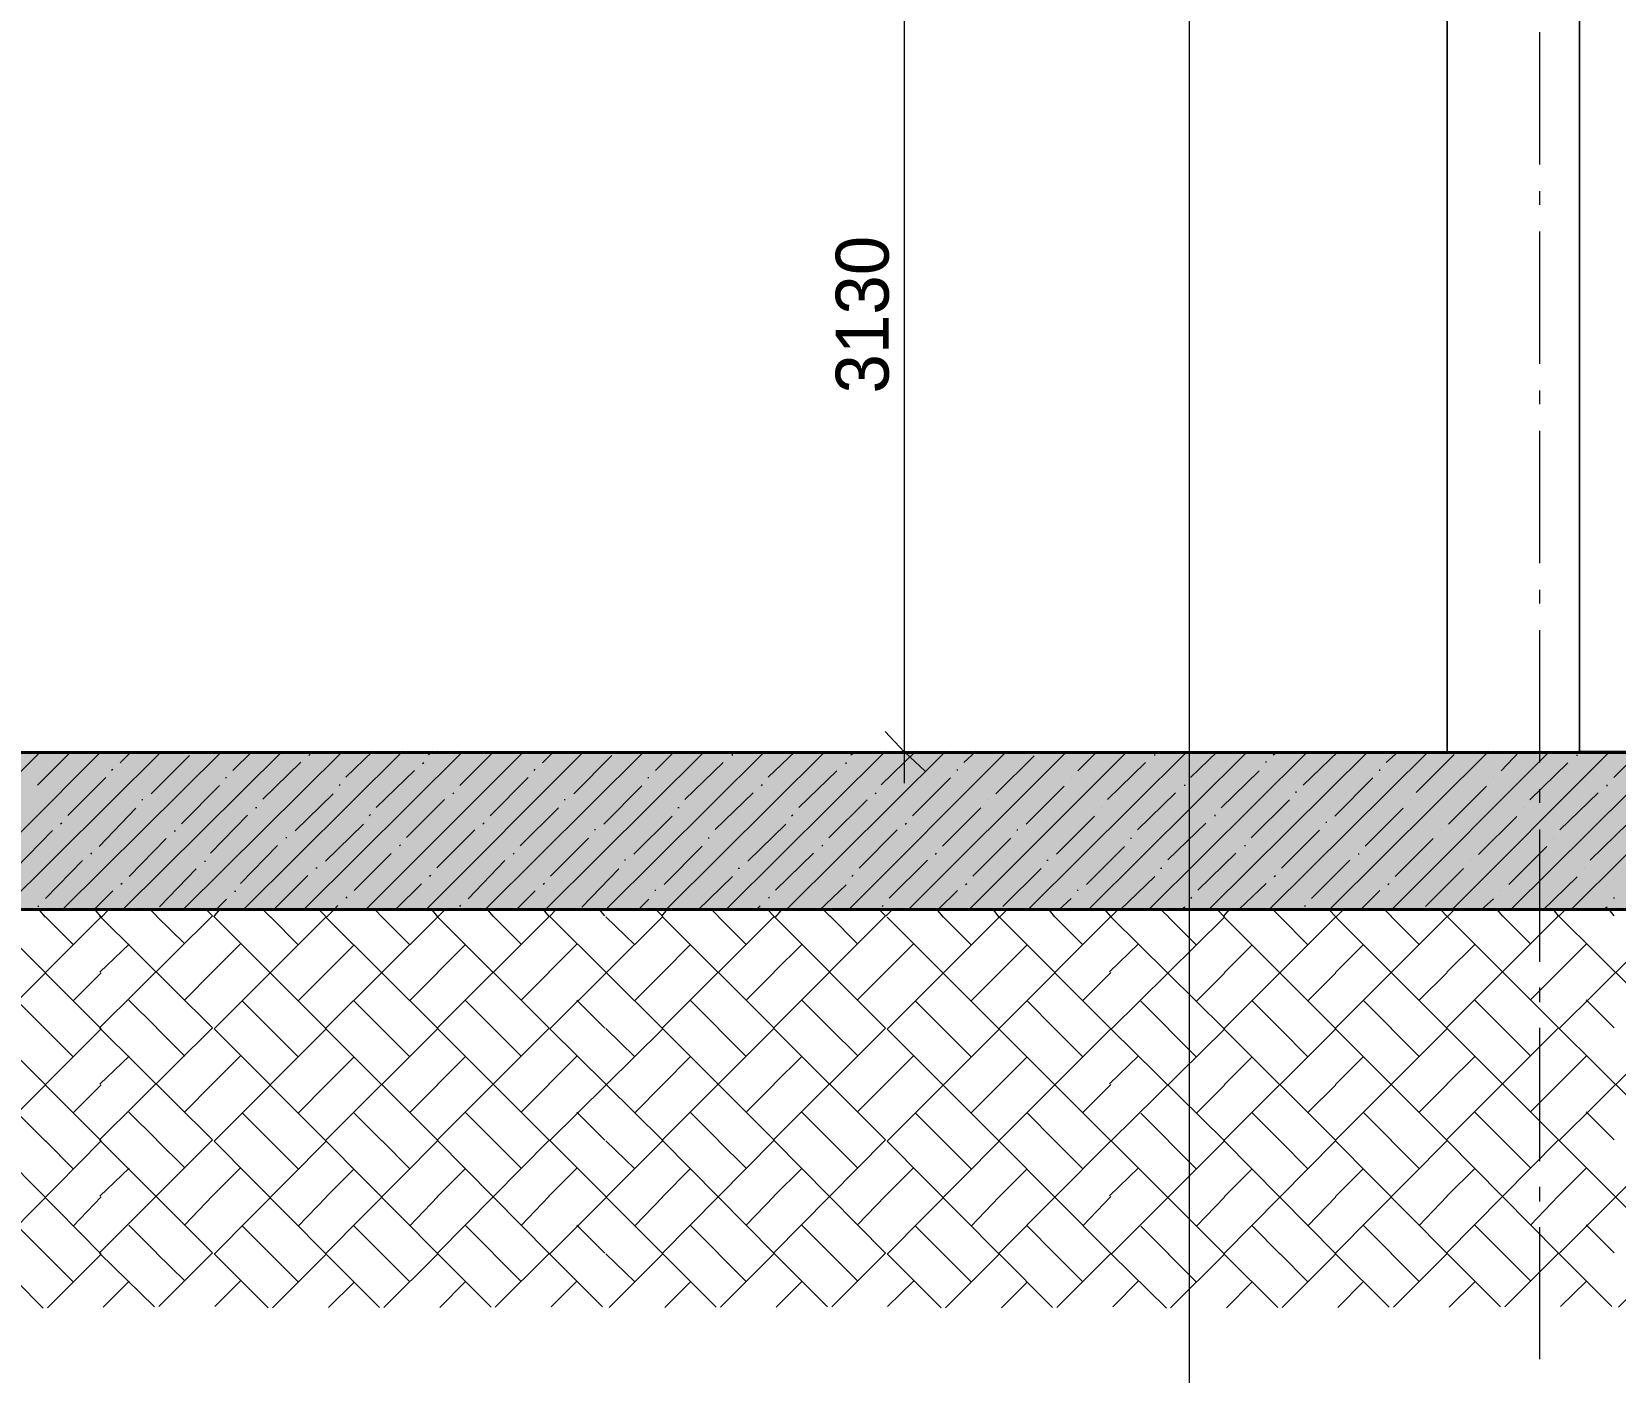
# Model space of a CAD drawing. Header units: millimetres. Extents: x -135211 to 49383, y -8033 to 228499.
# Drawn here: x -17697 to -11709, y 995 to 6062 of the extents above; entities that cross this region are included whole.
import ezdxf

# ---------------------------------------------------------------- set-up
doc = ezdxf.new("R2010")
doc.units = ezdxf.units.MM
doc.layers.add('PDF _Геометрия', color=7, linetype='Continuous', true_color=0x1d1d1d)
doc.layers.add('PDF _Сплошная заливка', color=7, linetype='Continuous', true_color=0xffffff)
doc.layers.add('PDF _Текст', color=7, linetype='Continuous')

msp = doc.modelspace()

# ---------------------------------------------------------------- hatches: boundary and pattern name
at = {"layer": 'PDF _Сплошная заливка', "transparency": 33554559}
h = msp.add_hatch(color=256, dxfattribs=at)
h.paths.add_polyline_path([(-50950.617204525, 2746.152383709788), (-50950.617204525, 3341.472330527752), (-104045.4232660861, 3341.472330527752), (-104045.4232660861, 2746.152383709788)])
h.paths.add_polyline_path([(-26352.24833949412, 3341.472330527752), (-26352.24833949412, 2746.152383709788), (646.2711272356682, 2746.152383709788), (646.2711272356391, 3341.472330527752), (-4602.735479654424, 3341.472330527752), (-4602.735479654424, 3279.519184087328), (-4848.253530621863, 3279.519184087328), (-4848.253530621863, 3341.472330527752)])
h.paths.add_polyline_path([(-26398.81210778105, 2746.152383709788), (-26398.81210778105, 3341.472330527752), (-50899.8203663938, 3341.472330527752), (-50899.8203663938, 2746.152383709788)])

# ---------------------------------------------------------------- linework, layer by layer
at = {"layer": 'PDF _Геометрия', "color": 7, "lineweight": 9}
for points in [[(-14398.37561061249, 19481.86737109173), (-14398.37561061249, 19122.01296553722), (-14398.37561061249, 18542.1067494485), (-14398.37561061249, 15841.27681502598), (-14398.37561061249, 15240.15517288508), (-14398.37561061249, 14922.65332923824), (-14398.37561061249, 14342.75067742715), (-14398.37561061249, 11641.91718601589), (-14398.37561061249, 11040.79553658609), (-14398.37561061249, 10723.36487644737), (-14398.37561061249, 6841.507083795233), (-14398.37561061249, 6473.203517996056), (-14398.37561061249, 3222.057220573687)], [(-28817.1400719479, -4414.415257191413), (-13319.16887984326, -4414.415257191413), (-13319.16887984326, -2412.357252406582), (-13319.16887984326, 7087.154174144213)], [(-12345.25061061248, 3338.090796730204), (-12345.25061061248, 6470.728521000775), (-12345.25061061248, 3338.090796730204), (-17692.11041565156, 3338.090796730204)], [(-11845.13041830478, 3340.213408231081), (-11845.13041830478, 6472.85676091975), (-11845.13041830478, 3340.213408231081), (-12349.19575055553, 3340.213408231081)], [(-11994.28907215092, 5560.783979979863), (-11994.28907215092, 6060.366357727912)], [(-11994.28907215092, 5408.417642392734), (-11994.28907215092, 5459.20884337647)], [(-11994.28907215092, 4807.252855240805), (-11994.28907215092, 5306.83523298887)], [(-11994.28907215092, 4654.886510217283), (-11994.28907215092, 4705.677718637419)], [(-11994.28907215092, 4053.728995865839), (-11994.28907215092, 4553.304108249821)], [(-11994.28907215092, 3901.355385478241), (-11994.28907215092, 3952.146586461969)], [(-11994.28907215092, 3300.19787112679), (-11994.28907215092, 3799.772983510781)], [(251.0965281952522, 3341.635848157676), (640.3263124645455, 3341.635848157676), (640.3263124645455, 2744.744145094653), (-104032.8002238456, 2744.744145094653)], [(-14398.37561061249, 3340.644396830746), (-14517.18344408248, 3340.644396830746)], [(-14398.87002498837, 3340.912641484941), (-14293.08714907402, 3340.912641484941)], [(-11848.23304777622, 3342.177165458264), (-10248.25541830475, 3342.177165458264)], [(-11994.28907215092, 3147.824260739192), (-11994.28907215092, 3198.615461722927)], [(-11994.28907215092, 2546.666738951338), (-11994.28907215092, 3046.169234876536)], [(-11994.28907215092, 2394.293136000152), (-11994.28907215092, 2449.325413323945)], [(-11994.28907215092, 1793.135614212298), (-11994.28907215092, 2296.879186477553)], [(-11994.28907215092, 1640.391641293862), (-11994.28907215092, 1695.794288584894)], [(-11994.28907215092, 1043.990806167295), (-11994.28907215092, 1543.718424269323)]]:
    msp.add_lwpolyline(points, dxfattribs=at)
at = {"layer": 'PDF _Геометрия', "color": 7, "lineweight": 40}
for points in [[(-26094.16930326229, 6470.198517900822), (-7844.168879843215, 6470.198517900822), (-7844.168879843215, 3337.501468053694), (-26094.16930326229, 3337.501468053694)], [(-26349.72172588776, 2744.621698923375), (649.1003509261063, 2744.621698923375), (649.1003509261063, 3341.472330527752), (149.8081344410311, 3341.472330527752)]]:
    msp.add_lwpolyline(points, dxfattribs=at)
at = {"layer": 'PDF _Геометрия', "color": 7, "lineweight": 18}
for points in [[(-14398.37561061249, 3340.644396830746), (-14470.53868282198, 3416.814941649457)], [(-14395.26717766689, 3338.924145012295), (-14319.40926445865, 3266.933913625887)]]:
    msp.add_lwpolyline(points, dxfattribs=at)
at = {"layer": 'PDF _Геометрия', "lineweight": 9}
for points in [[(-18259.18527068741, 2744.124934883689), (-17662.31791830482, 3340.992287266262)], [(-18030.81676799808, 2744.274663712767), (-17434.19291830481, 3340.898513406018)], [(-17807.42571163304, 2744.279572248996), (-17206.06791830481, 3341.363199048669)], [(-17675.27063519535, 3213.86297577729), (-17548.25541830482, 3340.87126020099)], [(-17579.05580121653, 2744.852695619876), (-16977.94291830482, 3341.689966082394)], [(-17362.78839376495, 3299.110393119131), (-17320.13041830483, 3341.060182199649)], [(-17350.68028003766, 2745.282348029295), (-16749.81791830482, 3341.860712676545)], [(-17244.6678635307, 3182.051459040135), (-17100.77945676635, 3325.939865804484)], [(-17123.0192219858, 2745.557367551931), (-16521.69291830482, 3341.871215607533)], [(-16935.96792656211, 3269.61088064098), (-16863.88041830482, 3341.705362385602)], [(-16894.63390844334, 2745.68052433203), (-16293.56791830482, 3342.445726678176)], [(-16823.3168581085, 3160.770916921213), (-16679.62561061251, 3300.887685742137)], [(-16666.24298409652, 2745.647636124581), (-16065.44291830481, 3342.854390467956)], [(-16648.81732697522, 3326.88817733315), (-16644.52945676634, 3331.183034176943)], [(-16509.38396284469, 3244.995765021723), (-16407.63041830481, 3342.445723991054)], [(-16434.25318198839, 2743.288714390487), (-15837.31791830481, 3340.216943055956)], [(-16218.90525761315, 3295.483412426983), (-16214.60157215098, 3299.79411029339)], [(-16205.84406633825, 2743.638594776322), (-15609.19291830481, 3341.008391911592)], [(-16196.73936051319, 3329.655323580208), (-16179.50541830481, 3342.584289285328)], [(-16078.70916002068, 3213.06105046997), (-15951.38041830481, 3340.389799379472)], [(-15982.49080027902, 2743.822644311879), (-15381.06791830479, 3340.90412346163)], [(-15765.78325566006, 3298.3783954579), (-15723.25541830481, 3340.906232813145)], [(-15754.08028410234, 2744.558125259927), (-15152.94291830479, 3341.345675563814)], [(-15647.60692110939, 3182.028519545355), (-15503.90445676635, 3325.730976667296)], [(-15525.66416430796, 2744.392285256667), (-14924.81791830479, 3341.610216871318)], [(-15338.64089697256, 3269.060823163801), (-15267.00541830481, 3341.417034820245)], [(-15297.97375516879, 2744.772265805562), (-14696.69291830481, 3341.686476294742)], [(-15226.96725447757, 3160.418219261605), (-15082.75061061249, 3300.282454096695)], [(-15069.54783586615, 2744.965337621908), (-14468.56791830481, 3342.160669746524)], [(-15047.65445676634, 3326.513324916911), (-15047.65445676634, 3330.859944744295)], [(-14912.44598578947, 3244.610891555466), (-14810.75541830481, 3341.946131934487)], [(-14841.85044997169, 2745.708537942063), (-14240.44291830481, 3342.440403689198)], [(-14617.72657215095, 3295.414815869276), (-14617.72657215095, 3299.784351819656)], [(-14609.02288116571, 2743.331335628042), (-14012.31791830479, 3340.114857706264)], [(-14599.36749610388, 3329.265995420504), (-14582.63041830481, 3342.001808303935)], [(-14485.75426799804, 3215.285488317936), (-14354.50541830479, 3342.233429872384)], [(-14381.31010580481, 2743.686849756682), (-13784.19291830479, 3340.367584888873)], [(-14173.13910301452, 3300.189384090355), (-14126.38041830479, 3342.560421518277)], [(-14152.85618205911, 2743.769736925099), (-13556.06791830479, 3340.708541430565)], [(-14051.21627287428, 3181.247462126888), (-13907.02945676634, 3325.141237899793)], [(-13928.81370635932, 2744.099686694462), (-13327.94291830478, 3340.991528183832)], [(-13741.99816003408, 3268.564564167434), (-13670.13041830479, 3340.511083309314)], [(-13701.09095743639, 2744.365615631767), (-13099.81791830478, 3341.220389404779)], [(-13629.83264024589, 3159.744410152493), (-13485.87561061246, 3299.448004943521)], [(-13472.63723510547, 2744.643438866616), (-12871.69291830478, 3341.528780200023)], [(-13450.77945676634, 3325.723928983879), (-13450.77945676634, 3329.985788774805)], [(-13315.46878341024, 3243.758019147882), (-13213.88041830479, 3341.076093792429)], [(-13244.90747482369, 2744.937423316212), (-12643.56791830479, 3341.841930942363)], [(-13029.62561061248, 3299.976327571266), (-13029.62561061248, 3304.253175219898)], [(-13016.43673281428, 2745.244665236157), (-12415.44291830479, 3342.091750643861)], [(-13002.71780292039, 3328.661020572342), (-12985.75541830478, 3341.417026171085)], [(-12889.16333316675, 3214.66948161068), (-12757.63041830478, 3341.692164696567)], [(-12788.70720128025, 2745.475230256973), (-12187.31791830479, 3342.332926192265)], [(-12576.14644010022, 3299.624066954052), (-12529.50541830479, 3341.977676303743)], [(-12555.76643554069, 2743.257599267124), (-11959.19291830478, 3340.121681316889)], [(-12462.81119981619, 3185.939164755068), (-12318.92849522785, 3329.894291317306)], [(-12328.01424707251, 2743.487559336808), (-11731.06791830478, 3340.361106502755)], [(-12140.87967897713, 3268.005856680088), (-12073.25541830478, 3339.940999927979)], [(-12103.99981055938, 2743.784392969671), (-11502.94291830478, 3340.663223034767)], [(-12032.64637123552, 3159.146280222957), (-11889.00061061246, 3298.845285318242)], [(-11876.25631098756, 2744.079811555749), (-11274.81791830476, 3340.952441295315)], [(-11853.90445676632, 3325.222267010548), (-11853.90445676632, 3329.388273417676)], [(-11714.72257447446, 3243.138822147496), (-11617.00541830478, 3340.557305492967)], [(-17560.84940751483, 3099.004894342534), (-17416.64484138174, 3243.209453371882)], [(-17394.58316158291, 3270.711320469466), (-17390.32272599713, 3274.971756055241)], [(-16964.67109222081, 3243.702805488928), (-16960.39484138173, 3243.702805488928)], [(-16393.91911965134, 3130.037882121101), (-16249.6977259971, 3269.235143279532)], [(-15963.80402613869, 3098.890082972443), (-15819.76984138174, 3242.9242677294)], [(-15797.76690395233, 3269.816587325687), (-15793.44772599712, 3274.142802928526)], [(-15367.85483459025, 3243.317760285677), (-15363.51984138173, 3243.317760285677)], [(-14796.83266919467, 3129.299033072696), (-14652.8227259971, 3268.947832206425)], [(-14366.69990229515, 3098.124837342352), (-14222.89484138171, 3242.072468247829)], [(-14196.57272599709, 3269.479200158111), (-14196.57272599709, 3273.714526252284)], [(-13766.64484138173, 3242.630527436543), (-13766.64484138173, 3242.630527436543)], [(-13199.68746909525, 3128.679270403053), (-13055.9477259971, 3268.366260387656)], [(-12770.27391538477, 3097.567561491166), (-12626.0198413817, 3241.525441193263)], [(-12599.69772599709, 3268.912743793105), (-12599.69772599709, 3273.132637775779)], [(-12169.7698413817, 3242.086710586274), (-12169.7698413817, 3242.086710586274)], [(-17130.74671842287, 3068.38751613829), (-16986.71695676635, 3212.417284924923)], [(-16700.6317899779, 3040.98752853046), (-16556.78907215098, 3181.251999690317)], [(-16534.75902285875, 3212.768025691342), (-16530.46695676637, 3217.067085255426)], [(-16104.84695349667, 3181.435929201881), (-16100.53907215096, 3185.75082978857)], [(-15533.68367806326, 3067.317835777229), (-15389.84195676634, 3211.879539411021)], [(-15112.31436834861, 3046.503423182568), (-14968.68811061249, 3185.780156244001)], [(-14937.94276522819, 3212.036993493012), (-14933.59195676634, 3216.394891141062)], [(-14508.03069586609, 3181.0093068259), (-14503.66407215096, 3185.3759378235)], [(-13936.55473055239, 3067.098404476731), (-13792.96695676634, 3210.979506097789)], [(-13515.90729241779, 3045.591334706506), (-13371.81311061249, 3185.277256721612)], [(-13336.71695676632, 3211.592564440661), (-13336.71695676632, 3215.779486304868)], [(-12915.56311061248, 3185.82642566214), (-12915.56311061248, 3190.035260600195)], [(-12340.12086238996, 3066.536115417196), (-12196.09195676631, 3210.485264785769)], [(-11918.71892546913, 3045.012884092047), (-11774.93811061246, 3184.697729538016)], [(-11739.84195676632, 3211.026018372687), (-11739.84195676632, 3215.275997442678)], [(-17441.95004834089, 2982.331108542924), (-17302.58234138174, 3126.684673801144)], [(-17280.52485746643, 3160.616698392415), (-17276.26022599712, 3160.616698392415)], [(-16850.61278810436, 3129.423915092518), (-16846.33234138174, 3129.423915092518)], [(-16279.28184586497, 3015.820680500757), (-16135.63522599713, 3159.467300368625)], [(-15849.88148012641, 2984.744845898206), (-15705.70734138173, 3128.200932553577)], [(-15683.70859983585, 3160.174019636404), (-15679.38522599712, 3160.174019636404)], [(-15253.7965304738, 3129.418843601402), (-15249.45734138173, 3129.418843601402)], [(-14682.90872227798, 3014.72612533375), (-14538.7602259971, 3158.874614334308)], [(-14252.7752583376, 2983.907244807892), (-14108.83234138173, 3127.921518749185)], [(-14082.51022599712, 3159.599533591146), (-14082.51022599712, 3159.599533591146)], [(-13652.58234138171, 3128.498065580315), (-13652.58234138171, 3128.498065580315)], [(-13085.76142423328, 3014.512805007303), (-12941.88522599709, 3158.461052016618)], [(-12655.61030148603, 2983.457884044027), (-12511.9573413817, 3127.327777960262)], [(-12485.63522599709, 3158.970016133409), (-12485.63522599709, 3158.970016133409)], [(-12055.7073413817, 3127.905333005913), (-12055.7073413817, 3127.905333005913)], [(-17587.60490701077, 3067.84963468924), (-17583.35157215098, 3072.102976642555)], [(-17021.30261020626, 2956.593220540465), (-16881.42849522788, 3100.753470772473)], [(-16586.70994099946, 2927.322603667298), (-16442.72657215098, 3067.010678820673)], [(-16420.70071874227, 3098.563901656892), (-16416.40445676634, 3102.86716394126)], [(-15990.78864938019, 3067.304473584146), (-15986.47657215096, 3071.623576891118)], [(-15419.76043501716, 2953.242472140605), (-15275.77945676634, 3097.216381715466)], [(-14989.62704089984, 2926.360169149181), (-14845.85157215095, 3066.504908485617)], [(-14823.88446111171, 3098.205845464309), (-14819.52945676634, 3102.567945832651)], [(-14393.97239174964, 3067.244533385118), (-14389.60157215096, 3070.889258196353)], [(-13822.62938272428, 2952.943162019782), (-13678.90445676634, 3096.811309790405)], [(-13401.98194458964, 2931.432215322772), (-13257.75061061248, 3071.100177544316)], [(-13222.65445676632, 3097.447728715174), (-13222.65445676632, 3101.638634621545)], [(-12801.50061061248, 3071.670349422863), (-12801.50061061248, 3075.883182619737)], [(-12226.19412049414, 2952.401940052609), (-12082.02945676631, 3096.341637127477)], [(-11804.79147970273, 2930.866665582936), (-11660.87561061246, 3070.537078035461)], [(-17758.14891856948, 2899.244622590971), (-17618.44772599713, 3043.197858982018)], [(-17328.02470051275, 2868.425972588712), (-17188.51984138174, 3012.205651938374)], [(-17157.6928376487, 3041.366496069241), (-17153.42368753559, 3041.366496069241)], [(-16736.55448398789, 3015.772831088233), (-16732.26984138173, 3015.772831088233)], [(-16165.3592998527, 2901.519506487773), (-16021.5727259971, 3045.306080343365)], [(-15735.24018499099, 2870.515636431336), (-15591.64484138173, 3014.110980040604)], [(-15569.6502957194, 3046.12126395165), (-15565.32272599712, 3046.12126395165)], [(-15139.73822635731, 3014.714410022275), (-15135.39484138173, 3014.714410022275)], [(-14568.98477536127, 2900.793731449973), (-14424.6977259971, 3045.080773526844)], [(-14138.85061438006, 2870.040521641456), (-13994.76984138173, 3013.749899040252)], [(-13972.83403808883, 3045.463892212322), (-13968.44772599709, 3045.463892212322)], [(-13542.92196872675, 3014.352216618646), (-13538.51984138171, 3014.352216618646)], [(-12971.83537937133, 2900.333226935952), (-12827.82272599709, 3044.273755819278)], [(-12541.68355959022, 2869.262976801624), (-12397.8948413817, 3013.196451755281)], [(-12371.57272599709, 3044.873764634868), (-12371.57272599709, 3044.873764634868)], [(-11941.64484138171, 3013.790729795816), (-11941.64484138171, 3013.790729795816)], [(-17473.54660289432, 2953.948920446724), (-17469.28907215098, 2958.213388390005)], [(-16907.37726237814, 2842.763812208749), (-16767.3659952279, 2986.353845883516)], [(-16477.25214435483, 2816.209798688841), (-16337.43811061249, 2955.309633667012)], [(-16306.64241462581, 2984.275805229819), (-16302.34195676635, 2988.583270234468)], [(-15876.73034526371, 2953.08904557376), (-15872.41407215096, 2957.412351601025)], [(-15305.83719197105, 2839.083136111341), (-15161.71695676634, 2983.196295803328)], [(-14884.4664745152, 2817.697956510702), (-14740.56311061249, 2957.243411225601)], [(-14709.82615699524, 2983.566560503091), (-14705.46695676634, 2987.925760731991)], [(-14279.91408763317, 2952.661867101385), (-14275.53907215093, 2957.044011212623)], [(-13708.70403489615, 2838.767617809394), (-13564.84195676632, 2982.708550078861)], [(-13287.32288821985, 2817.252891933765), (-13143.68811061248, 2956.981731691857)], [(-13108.59195676632, 2983.289612110907), (-13108.59195676632, 2987.484494691439)], [(-12678.66407215093, 2952.179246651279), (-12678.66407215093, 2956.468591575759)], [(-12112.26737859835, 2838.189644057999), (-11967.96695676631, 2982.112355991257)], [(-17644.22427461193, 2785.175299859354), (-17504.38522599713, 2929.270588176399)], [(-17214.09935268463, 2754.431318242149), (-17074.45734138174, 2898.352345366236)], [(-17043.63453353223, 2926.840960947576), (-17039.36118753557, 2926.840960947576)], [(-16622.49617987142, 2901.326692940381), (-16618.20734138173, 2901.326692940381)], [(-16192.58411050933, 2870.625853492039), (-16188.27945676635, 2874.215404135029)], [(-16047.12177176875, 2784.97687264447), (-15907.51022599712, 2928.903400487799)], [(-15616.97908803972, 2753.317606140975), (-15477.58234138173, 2897.771652861128)], [(-15455.59199160292, 2931.984535874236), (-15451.26022599712, 2931.984535874236)], [(-15025.67992224084, 2900.646851511886), (-15021.33234138173, 2900.646851511886)], [(-14454.33424380094, 2786.777365173574), (-14310.6352259971, 2930.469256451998)], [(-14024.92597042253, 2755.353469156934), (-13880.7073413817, 2899.643591862207)], [(-13858.77573397236, 2931.25057761159), (-13854.38522599709, 2931.25057761159)], [(-13428.86366461027, 2900.200350535485), (-13424.45734138171, 2900.200350535485)], [(-12857.90933450936, 2786.220148864738), (-12713.76022599709, 2930.145471430232)], [(-12427.75681769442, 2755.127740599827), (-12283.8323413817, 2899.052216912548)], [(-12257.51022599709, 2930.68490449531), (-12257.51022599709, 2930.68490449531)], [(-11827.58234138168, 2899.656071866127), (-11827.58234138168, 2899.656071866127)], [(-17462.08404643425, 2743.49249034912), (-17390.32272599713, 2815.253817891603)], [(-17359.48829877784, 2839.97256482242), (-17355.22657215096, 2844.234291449279)], [(-16780.58228609519, 2745.303719081267), (-16653.30349522788, 2872.582509948575)], [(-16320.97929923466, 2744.012002746288), (-16223.37561061249, 2841.615698545394)], [(-15865.48096691264, 2742.538896823467), (-15793.44772599712, 2814.572137738988)], [(-15762.67204114726, 2839.514415303381), (-15758.35157215096, 2843.117153918299)], [(-15341.53368748646, 2817.7638354042), (-15337.19772599712, 2817.7638354042)], [(-15178.859939242, 2742.233367601214), (-15047.65445676634, 2869.092237498567)], [(-14719.58293128264, 2740.299077315262), (-14617.72657215095, 2837.793008615315)], [(-14595.76785287875, 2869.566770655275), (-14591.40445676632, 2873.930166767707)], [(-14268.85837044356, 2744.955537588828), (-14196.57272599709, 2816.50676698866)], [(-14165.8557835167, 2838.728445004749), (-14161.47657215096, 2843.114791836259)], [(-13744.71742985587, 2817.095612447637), (-13740.3227259971, 2817.095612447637)], [(-13582.29445413689, 2741.562015066774), (-13450.77945676634, 2868.520984268766)], [(-13131.36996838151, 2745.462029740317), (-13029.62561061248, 2842.785532695679)], [(-12998.9515952482, 2869.118419625504), (-12994.52945676632, 2873.324499027268)], [(-12671.47198769417, 2744.013309888015), (-12599.69772599709, 2815.932093925036)], [(-12569.03952588612, 2838.066069069561), (-12564.60157215093, 2842.287183613563)], [(-12143.44772599707, 2816.490455173748), (-12143.44772599707, 2816.490455173748)], [(-11984.93378974893, 2741.014069140537), (-11853.90445676632, 2868.022804281741)], [(-17671.09195676635, 2753.942250287303), (-17671.09195676635, 2758.199282648545)], [(-17002.47485012854, 2741.626067005213), (-16960.39484138173, 2783.706075752024)], [(-16929.57622941576, 2812.949022428335), (-16925.2986875356, 2812.949022428335)], [(-16552.12322532762, 2745.846372746521), (-16539.24099522788, 2758.728595688678)], [(-16508.43787575494, 2787.516750301736), (-16504.14484138173, 2791.809791834669)], [(-16078.52580639288, 2756.170516150273), (-16074.21695676635, 2760.479365776794)], [(-15406.17789840326, 2740.85360782579), (-15363.51984138173, 2783.51165761762)], [(-14955.42454824843, 2745.108380789777), (-14942.36599522788, 2757.444209700557)], [(-14911.62161812437, 2786.495320608853), (-14907.26984138171, 2790.847104609201)], [(-14481.7095487623, 2755.483008414837), (-14477.34195676635, 2759.850600410799)], [(-13813.54478059139, 2743.175537917658), (-13766.64484138173, 2785.452751929784)], [(-13353.62982340028, 2741.666299419271), (-13336.71695676632, 2754.392244189013)], [(-13314.80536049382, 2786.028319881812), (-13310.39484138171, 2790.295175625305)], [(-12884.89329113174, 2754.941575886361), (-12880.46695676632, 2759.216519486835)], [(-12216.54989777753, 2742.567685171975), (-12169.7698413817, 2784.895256194749)], [(-11713.51984138171, 2785.443308541991), (-11713.51984138171, 2789.686926391042)], [(-11756.98013021681, 2741.105373634306), (-11739.84195676632, 2753.848022776979)]]:
    msp.add_lwpolyline(points, dxfattribs=at)
at = {"layer": 'PDF _Геометрия', "color": 28, "lineweight": 9, "true_color": 0x0e0e0e}
for points in [[(-17857.50896784996, 1441.643148073857), (-17434.19291830481, 1869.224958707005), (-17857.50896784996, 2292.541015354828), (-17434.19291830481, 2715.864004203558), (-17455.50091293672, 2741.430820619881)], [(-17637.32635665365, 1238.509709725023), (-17434.19291830481, 1441.643148073857), (-17857.50896784996, 1869.224958707005), (-17434.19291830481, 2292.541015354828), (-17857.50896784996, 2715.864004203558)], [(-17644.76984138174, 2715.266153471469), (-17666.03907952475, 2740.786467152354)], [(-17539.48137984329, 2610.12122306231), (-17645.21761585062, 2715.857459069631)], [(-17440.7492243454, 1446.080056802218), (-17013.03907215096, 1873.790208996649), (-17440.7492243454, 2296.509019357493), (-17013.03907215096, 2719.94485727447), (-17038.69889403814, 2745.604679161649)], [(-17216.20139444333, 1242.917734509864), (-17013.03907215096, 1446.080056802218), (-17440.7492243454, 1873.790208996649), (-17013.03907215096, 2296.509019357493), (-17440.7492243454, 2719.94485727447)], [(-17434.19291830481, 2715.864004203558), (-17434.19291830481, 2715.864004203558)], [(-17434.19291830481, 2715.864004203558), (-17434.19291830481, 2715.864004203558)], [(-17433.44343217846, 2715.527314938622), (-17407.8708029202, 2741.099951301151)], [(-17223.6159952279, 2719.076525330861), (-17249.22931437966, 2744.696796407884)], [(-17118.32753368943, 2614.045120874162), (-17224.44876092245, 2719.44997027774)], [(-17013.03907215096, 2719.94485727447), (-17013.03907215096, 2719.94485727447)], [(-17013.03907215096, 2719.94485727447), (-17013.03907215096, 2719.94485727447)], [(-17008.10730893721, 2716.874126300566), (-16986.71695676635, 2742.54672715435)], [(-17006.68138877746, 1441.893715201772), (-16583.11118753559, 1869.041362838744), (-17006.68138877746, 2292.604573764381), (-16583.11118753559, 2716.174782161147), (-16608.86595250759, 2741.216856842596)], [(-16786.31253393686, 1238.692375955377), (-16583.11118753559, 1441.893715201772), (-17006.68138877746, 1869.041362838744), (-16583.11118753559, 2292.604573764381), (-17006.68138877746, 2716.174782161147)], [(-16793.68811061251, 2715.045786342786), (-16819.39637284909, 2740.761026273932)], [(-16688.39964907405, 2609.395164421209), (-16794.19485730317, 2715.90940353046)], [(-16585.61959362336, 1443.152345097956), (-16161.95734138174, 1870.404955409426), (-16585.61959362336, 2294.067207651048), (-16161.95734138174, 2717.007180379061), (-16182.78422584683, 2742.861966381589)], [(-16365.17020789527, 1239.932463024753), (-16161.95734138174, 1443.152345097956), (-16585.61959362336, 1870.404955409426), (-16161.95734138174, 2294.067207651048), (-16585.61959362336, 2717.007180379061)], [(-16583.11118753559, 2716.174782161147), (-16583.11118753559, 2716.174782161147)], [(-16583.11118753559, 2716.174782161147), (-16583.11118753559, 2716.174782161147)], [(-16581.83679882038, 2715.367081827998), (-16556.78907215098, 2740.414808497419)], [(-16372.53426445866, 2716.351982921827), (-16397.62155504385, 2742.160253567235)], [(-16267.2458029202, 2610.799545371535), (-16373.42340346822, 2716.977138745297)], [(-16163.82960850494, 1444.191542966953), (-15740.8034952279, 1872.263649181253), (-16163.82960850494, 2295.289769664859), (-15740.8034952279, 2718.308842138859), (-15761.70531900741, 2744.256658855632)], [(-15944.0297176366, 1240.965313351679), (-15740.8034952279, 1444.191542966953), (-16163.82960850494, 1872.263649181253), (-15740.8034952279, 2295.289769664859), (-16163.82960850494, 2718.308842138859)], [(-16161.95734138174, 2717.007180379061), (-16161.95734138174, 2717.007180379061)], [(-16161.95734138174, 2717.007180379061), (-16161.95734138174, 2717.007180379061)], [(-16160.773384474, 2717.031502329653), (-16135.63522599713, 2742.169660806528)], [(-15951.38041830481, 2718.140374532845), (-15972.2447724271, 2743.318096925478)], [(-15846.09195676635, 2612.684828204828), (-15951.93474823165, 2718.527619670137)], [(-15740.8034952279, 2718.308842138859), (-15740.8034952279, 2718.308842138859)], [(-15740.8034952279, 2718.308842138859), (-15740.8034952279, 2718.308842138859)], [(-15739.70997012759, 2717.734020678244), (-15714.48137984326, 2743.687651814665)], [(-15738.33893033664, 1443.065324898792), (-15310.87561061249, 1870.528644622941), (-15738.33893033664, 2293.655034576931), (-15310.87561061249, 2717.501889429678), (-15336.19086471231, 2742.817143529491)], [(-15514.11810830973, 1239.815760629198), (-15310.87561061249, 1443.065324898792), (-15738.33893033664, 1870.528644622941), (-15310.87561061249, 2293.655034576931), (-15738.33893033664, 2717.501889429678)], [(-15530.22657215096, 2719.676318938665), (-15551.16586558768, 2744.94447313876)], [(-15416.16407215096, 2611.011134853647), (-15526.00783029804, 2716.521836353825)], [(-15314.3089804905, 2719.612453977125), (-15293.32753368941, 2744.931476068917)], [(-15312.90648854006, 1444.365721671559), (-14889.72176445865, 1871.909952573143), (-15312.90648854006, 2295.094676654569), (-14889.72176445865, 2718.279400735985), (-14915.12745036592, 2743.685086643251)], [(-15092.96725171678, 1241.120234413414), (-14889.72176445865, 1444.365721671559), (-15312.90648854006, 1871.909952573143), (-14889.72176445865, 2295.094676654569), (-15312.90648854006, 2718.279400735985)], [(-15310.87561061249, 2717.501889429678), (-15310.87561061249, 2717.501889429678)], [(-15310.87561061249, 2717.501889429678), (-15310.87561061249, 2717.501889429678)], [(-15100.29868753557, 2717.66034897446), (-15125.65915753911, 2743.020818978003)], [(-14995.0102259971, 2612.391751396151), (-15100.89108695865, 2718.272619610007)], [(-14891.80062408865, 1445.396063455669), (-14468.56791830481, 1872.996683995751), (-14891.80062408865, 2296.236506838725), (-14468.56791830481, 2720.201949191872), (-14494.06403601952, 2744.965337621908)], [(-14671.81124779703, 1242.152733963435), (-14468.56791830481, 1445.396063455669), (-14891.80062408865, 1872.996683995751), (-14468.56791830481, 2296.236506838725), (-14891.80062408865, 2720.201949191872)], [(-14889.72176445865, 2718.279400735985), (-14889.72176445865, 2718.279400735985)], [(-14889.72176445865, 2718.279400735985), (-14889.72176445865, 2718.279400735985)], [(-14884.45759642524, 2715.030668071641), (-14863.39964907404, 2740.442005966869)], [(-14679.14484138171, 2719.373201219417), (-14704.59574319271, 2744.824103030412)], [(-14573.85637984326, 2613.464249039583), (-14679.38949171796, 2719.729440472279)], [(-14468.56791830481, 2720.201949191872), (-14468.56791830481, 2720.201949191872)], [(-14468.56791830481, 2720.201949191872), (-14468.56791830481, 2720.201949191872)], [(-14467.74757262286, 2719.242461576699), (-14442.24580292018, 2744.744231279389)], [(-14461.94869248354, 1441.353255732473), (-14038.6400336894, 1869.045644536159), (-14461.94869248354, 2292.354296019311), (-14038.6400336894, 2715.655811985021), (-14059.84473719803, 2741.244245503186)], [(-14241.88387999243, 1238.109409429454), (-14038.6400336894, 1441.353255732473), (-14461.94869248354, 1869.045644536159), (-14038.6400336894, 2292.354296019311), (-14461.94869248354, 2715.655811985021)], [(-14249.21695676632, 2715.352147763219), (-14270.38419061775, 2740.168405404343)], [(-14143.92849522787, 2609.534493261385), (-14249.84405828829, 2715.450056321793)], [(-14040.82205515479, 1443.243198952819), (-13617.48618753556, 1870.247475904284), (-14040.82205515479, 2293.583350860335), (-13617.48618753556, 2717.134165255987), (-13638.76583035861, 2742.519271699109)], [(-13820.71749522086, 1240.011891267513), (-13617.48618753556, 1443.243198952819), (-14040.82205515479, 1870.247475904284), (-13617.48618753556, 2293.583350860335), (-14040.82205515479, 2717.134165255987)], [(-14038.6400336894, 2715.655811985021), (-14038.6400336894, 2715.655811985021)], [(-14038.6400336894, 2715.655811985021), (-14038.6400336894, 2715.655811985021)], [(-14037.91200381092, 2715.544904633024), (-14012.31791830479, 2740.410582465639)], [(-13828.06311061248, 2716.426544251736), (-13849.30528377833, 2742.060193673634)], [(-13722.77464907401, 2610.687013456792), (-13828.33468843938, 2716.977222576664)], [(-13617.48618753556, 2717.134165255987), (-13617.48618753556, 2717.134165255987)], [(-13617.48618753556, 2717.134165255987), (-13617.48618753556, 2717.134165255987)], [(-13616.84858946454, 2716.549827595464), (-13591.16407215095, 2741.940521369424)], [(-13615.35703065366, 1441.548930729035), (-13187.55830292017, 1869.347665825716), (-13615.35703065366, 2291.997907988359), (-13187.55830292017, 2715.676412914882), (-13212.59604359748, 2741.080877499672)], [(-13390.77959510032, 1238.320444707765), (-13187.55830292017, 1441.548930729035), (-13615.35703065366, 1869.347665825716), (-13187.55830292017, 2291.997907988359), (-13615.35703065366, 2715.676412914882)], [(-13398.1352259971, 2714.988610416957), (-13423.86119122243, 2740.420277950404)], [(-13292.84676445865, 2609.483085491795), (-13398.7866277283, 2715.351102885584)], [(-13191.36949184169, 2717.912360408694), (-13170.01022599709, 2743.320532003751)], [(-13189.79456483731, 1442.761931227434), (-12766.40445676632, 1870.589781242844), (-13189.79456483731, 2293.684039850878), (-12766.40445676632, 2717.001986632741), (-12791.5300555877, 2742.423434917092)], [(-12969.60284412473, 1239.563543869012), (-12766.40445676632, 1442.761931227434), (-13189.79456483731, 1870.589781242844), (-12766.40445676632, 2293.684039850878), (-13189.79456483731, 2717.001986632741)], [(-13187.55830292017, 2715.676412914882), (-13187.55830292017, 2715.676412914882)], [(-13187.55830292017, 2715.676412914882), (-13187.55830292017, 2715.676412914882)], [(-12976.98137984326, 2716.372371816554), (-13002.0630495926, 2741.742174685137)], [(-12871.69291830478, 2610.877567787248), (-12977.26227049755, 2716.663199834314)], [(-12768.63678422161, 1444.337362525882), (-12345.25061061248, 1871.430978513307), (-12768.63678422161, 2294.969216274884), (-12345.25061061248, 2718.355389884019), (-12370.46406757792, 2743.720911001924)], [(-12548.42094582236, 1241.16703473086), (-12345.25061061248, 1444.337362525882), (-12768.63678422161, 1871.430978513307), (-12345.25061061248, 2294.969216274884), (-12768.63678422161, 2718.355389884019)], [(-12766.40445676632, 2717.001986632741), (-12766.40445676632, 2717.001986632741)], [(-12766.40445676632, 2717.001986632741), (-12766.40445676632, 2717.001986632741)], [(-12765.21343133709, 2716.418652017063), (-12740.08234138171, 2741.845648701897)], [(-12555.8275336894, 2717.642036673945), (-12580.99706158281, 2743.100699581121)], [(-12450.53907215093, 2612.148519264797), (-12556.47789783297, 2718.014994409788)], [(-12347.47593542583, 1445.504104226494), (-11924.09676445862, 1872.974205987383), (-12347.47593542583, 2296.353376954584), (-11924.09676445862, 2719.652612400206), (-11944.92929476179, 2745.026586019273)], [(-12127.22663062185, 1242.374238063237), (-11924.09676445862, 1445.504104226494), (-12347.47593542583, 1872.974205987383), (-11924.09676445862, 2296.353376954584), (-12347.47593542583, 2719.652612400206)], [(-12345.25061061248, 2718.355389884019), (-12345.25061061248, 2718.355389884019)], [(-12345.25061061248, 2718.355389884019), (-12345.25061061248, 2718.355389884019)], [(-12344.1474433273, 2717.737348287236), (-12318.92849522785, 2743.173569724803)], [(-12134.67368753556, 2719.002255549315), (-12156.21717919476, 2744.411970678603)], [(-12029.38522599709, 2613.44991200505), (-12134.95299970804, 2719.308082318073)], [(-11924.09676445862, 2719.652612400206), (-11924.09676445862, 2719.652612400206)], [(-11924.09676445862, 2719.652612400206), (-11924.09676445862, 2719.652612400206)], [(-11923.08145531749, 2719.063855545571), (-11897.77464907401, 2744.443343510008)], [(-11922.03131002907, 1444.002682968979), (-11494.16887984323, 1871.573426470867), (-11922.03131002907, 2294.878314757091), (-11494.16887984323, 2718.190483449752), (-11519.55988347478, 2743.574191740689)], [(-11697.27500793962, 1240.750715264162), (-11494.16887984323, 1444.002682968979), (-11922.03131002907, 1871.573426470867), (-11494.16887984323, 2294.878314757091), (-11922.03131002907, 2718.190483449752)], [(-11713.51984138171, 2720.296869519659), (-11734.38854188869, 2745.714898363124)], [(-17439.09588329421, 2507.689090293075), (-17328.90445676635, 2612.902743537204)], [(-17013.34665617553, 2508.644447054349), (-16907.75061061251, 2614.247463475184)], [(-16583.80913038569, 2504.58749461115), (-16477.82272599712, 2610.573898999727)], [(-16162.32176199376, 2505.850299102255), (-16056.66887984327, 2611.503188439915)], [(-15741.54773446955, 2507.593275639935), (-15635.51503368941, 2612.900448272959)], [(-15311.27940017416, 2505.774066806213), (-15205.58714907404, 2611.46631790634)], [(-14890.50277374318, 2506.987184395507), (-14784.4333029202, 2613.056662483722)], [(-14468.99989167077, 2508.616478557925), (-14363.27945676632, 2614.336913462362)], [(-14039.45445824107, 2504.506797543389), (-13933.35157215095, 2610.609683633534)], [(-13622.34689718635, 2508.415774460143), (-13512.1977259971, 2614.161850023537)], [(-13188.3957408494, 2504.309698836879), (-13082.26984138171, 2610.212489398696)], [(-12766.87008416528, 2505.64205690666), (-12661.11599522787, 2611.475588215712)], [(-12346.08571150068, 2507.010012399166), (-12239.96214907401, 2612.836424798998)], [(-11924.55952653111, 2508.307746364303), (-11818.80830292017, 2614.131699008195)], [(-17540.02540211855, 2398.373492065907), (-17434.19291830481, 2504.199036576078)], [(-17118.53951963427, 2402.72649439693), (-17013.03907215096, 2508.226934751729)], [(-16689.00199384442, 2398.502370389481), (-16583.11118753559, 2504.393169543452)], [(-16267.51526887481, 2399.618119584465), (-16161.95734138174, 2505.898333771863)], [(-15846.74124135061, 2401.220474984532), (-15740.8034952279, 2507.15822831382)], [(-15416.47355678189, 2399.980512217438), (-15310.87561061249, 2505.578465619769)], [(-14995.69693035091, 2401.069842546837), (-14889.72176445865, 2507.052100254842)], [(-14574.19469169439, 2402.588899738465), (-14468.56791830481, 2508.215673128035)], [(-14144.64925826468, 2398.363520594578), (-14038.6400336894, 2504.372745169855)], [(-13723.13924499994, 2399.967221495067), (-13617.48618753556, 2505.613110887632)], [(-13293.59118428886, 2398.023595515938), (-13187.55830292017, 2503.984567926086)], [(-12872.06617733142, 2399.497287300682), (-12766.40445676632, 2505.303323054991)], [(-12451.28180466683, 2400.855583089832), (-12345.25061061248, 2506.662306786892)], [(-12029.75626311958, 2402.158200075427), (-11924.09676445862, 2507.963030636957)], [(-17644.76984138174, 2292.006931925448), (-17750.40982958263, 2397.64691303659)], [(-17223.6159952279, 2296.415022870834), (-17329.64097465448, 2401.724274194689)], [(-16793.68811061251, 2292.247360029113), (-16899.38772076189, 2397.946963036557)], [(-16372.53426445866, 2293.451941628761), (-16478.61626692695, 2398.819959806996)], [(-15951.38041830481, 2294.439490309668), (-16057.12825511269, 2400.180298936214)], [(-15530.22657215096, 2295.891867842775), (-15636.35422758851, 2402.019523280332)], [(-15100.29868753557, 2294.499966463042), (-15206.08524356641, 2400.29360168792)], [(-14679.14484138171, 2296.159637283213), (-14785.30861713542, 2401.599087643052)], [(-14249.21695676632, 2292.064541581055), (-14355.03885831186, 2397.886443126593)], [(-13828.06311061248, 2293.099406509032), (-13933.53013187884, 2399.295954114034)], [(-13398.1352259971, 2291.321301831534), (-13503.98207116776, 2397.168147002191)], [(-12976.98137984326, 2293.131853128792), (-13082.45836366371, 2398.832134031361)], [(-12555.8275336894, 2294.321277987147), (-12661.67399099912, 2400.167727894926)], [(-12134.67368753556, 2295.698085736262), (-12240.1497362965, 2401.464286209412)], [(-11713.51984138171, 2297.005134677084), (-11819.36278994266, 2402.775298576106)], [(-17539.48137984329, 2186.483306184774), (-17645.21761585062, 2292.212609199366)], [(-17434.19291830481, 2292.541015354828), (-17434.19291830481, 2292.541015354828)], [(-17434.19291830481, 2292.541015354828), (-17434.19291830481, 2292.541015354828)], [(-17118.32753368943, 2190.283555129698), (-17224.44876092245, 2296.3978241266)], [(-17013.03907215096, 2296.509019357493), (-17013.03907215096, 2296.509019357493)], [(-17013.03907215096, 2296.509019357493), (-17013.03907215096, 2296.509019357493)], [(-16688.39964907405, 2186.214345801568), (-16794.19485730317, 2292.009546882266)], [(-16583.11118753559, 2292.604573764381), (-16583.11118753559, 2292.604573764381)], [(-16583.11118753559, 2292.604573764381), (-16583.11118753559, 2292.604573764381)], [(-16267.2458029202, 2187.518398604191), (-16373.42340346822, 2293.695991977954)], [(-16161.95734138174, 2294.067207651048), (-16161.95734138174, 2294.067207651048)], [(-16161.95734138174, 2294.067207651048), (-16161.95734138174, 2294.067207651048)], [(-15846.09195676635, 2189.320682435594), (-15951.93474823165, 2295.163473900905)], [(-15740.8034952279, 2295.289769664859), (-15740.8034952279, 2295.289769664859)], [(-15740.8034952279, 2295.289769664859), (-15740.8034952279, 2295.289769664859)], [(-15416.16407215096, 2187.542791957151), (-15526.00783029804, 2293.773322166705)], [(-15310.87561061249, 2293.655034576931), (-15310.87561061249, 2293.655034576931)], [(-15310.87561061249, 2293.655034576931), (-15310.87561061249, 2293.655034576931)], [(-14995.0102259971, 2188.854136540159), (-15100.89108695865, 2294.742083006599)], [(-14889.72176445865, 2295.094676654569), (-14889.72176445865, 2295.094676654569)], [(-14889.72176445865, 2295.094676654569), (-14889.72176445865, 2295.094676654569)], [(-14573.85637984326, 2190.606825452901), (-14679.38949171796, 2296.139937327601)], [(-14468.56791830481, 2296.236506838725), (-14468.56791830481, 2296.236506838725)], [(-14468.56791830481, 2296.236506838725), (-14468.56791830481, 2296.236506838725)], [(-14143.92849522787, 2186.599844415382), (-14249.84405828829, 2291.787804080163)], [(-14038.6400336894, 2292.354296019311), (-14038.6400336894, 2292.354296019311)], [(-14038.6400336894, 2292.354296019311), (-14038.6400336894, 2292.354296019311)], [(-13722.77464907401, 2187.723848001801), (-13828.33468843938, 2293.283887367167)], [(-13617.48618753556, 2293.583350860335), (-13617.48618753556, 2293.583350860335)], [(-13617.48618753556, 2293.583350860335), (-13617.48618753556, 2293.583350860335)], [(-13292.84676445865, 2186.032571150791), (-13398.7866277283, 2291.972434420472)], [(-13187.55830292017, 2291.997907988359), (-13187.55830292017, 2291.997907988359)], [(-13187.55830292017, 2291.997907988359), (-13187.55830292017, 2291.997907988359)], [(-12871.69291830478, 2187.187097659277), (-12977.26227049755, 2293.347624138373)], [(-12766.40445676632, 2293.684039850878), (-12766.40445676632, 2293.684039850878)], [(-12766.40445676632, 2293.684039850878), (-12766.40445676632, 2293.684039850878)], [(-12450.53907215093, 2188.834550367678), (-12556.47789783297, 2294.70102551266)], [(-12345.25061061248, 2294.969216274884), (-12345.25061061248, 2294.969216274884)], [(-12345.25061061248, 2294.969216274884), (-12345.25061061248, 2294.969216274884)], [(-12029.38522599709, 2190.140624404095), (-12134.95299970804, 2296.006057977586)], [(-11924.09676445862, 2296.353376954584), (-11924.09676445862, 2296.353376954584)], [(-11924.09676445862, 2296.353376954584), (-11924.09676445862, 2296.353376954584)], [(-17439.09588329421, 2083.988062150384), (-17328.90445676635, 2189.909848156126)], [(-17013.34665617553, 2085.542601789329), (-16907.75061061251, 2191.138640217391)], [(-16583.80913038569, 2081.355225085953), (-16477.82272599712, 2187.341622313187)], [(-16162.32176199376, 2082.529870626661), (-16056.66887984327, 2188.182759964319)], [(-15741.54773446955, 2084.187993453467), (-15635.51503368941, 2189.502213200388)], [(-15311.27940017416, 2082.269801085352), (-15205.58714907404, 2188.68316050008)], [(-14890.50277374318, 2084.149566933002), (-14784.4333029202, 2189.495355777975)], [(-14468.99989167077, 2085.008476007689), (-14363.27945676632, 2190.728910912126)], [(-14039.45445824107, 2080.831285244919), (-13933.35157215095, 2186.934171335054)], [(-13622.34689718635, 2085.445828315181), (-13512.1977259971, 2191.184729495911)], [(-13188.3957408494, 2081.367848567993), (-13082.26984138171, 2186.752456646483)], [(-12766.87008416528, 2082.322375065693), (-12661.11599522787, 2188.155906374745)], [(-12346.08571150068, 2083.697097318433), (-12239.96214907401, 2189.523509718266)], [(-11924.55952653111, 2085.011935788702), (-11818.80830292017, 2190.835888432605)], [(-17540.02540211855, 1975.050503217178), (-17434.19291830481, 2080.882987030917)], [(-17118.53951963427, 1979.290656479953), (-17013.03907215096, 2084.791103963255)], [(-16689.00199384442, 1974.932161992715), (-16583.11118753559, 2080.822968301568)], [(-16267.51526887481, 1976.678146856452), (-16161.95734138174, 2082.236081530232)], [(-15846.74124135061, 1978.201402510541), (-15740.8034952279, 2083.414270212851)], [(-15416.47355678189, 1976.126590792343), (-15310.87561061249, 2082.452075665778)], [(-14995.69693035091, 1977.885125724183), (-14889.72176445865, 2083.867383432188)], [(-14574.19469169439, 1979.356186670012), (-14468.56791830481, 2084.982960059579)], [(-14144.64925826468, 1975.054869111425), (-14038.6400336894, 2081.064093686701)], [(-13723.13924499994, 1976.631346539017), (-13617.48618753556, 2082.277235931572)], [(-13293.59118428886, 1974.639905538347), (-13187.55830292017, 2080.672786907041)], [(-12872.06617733142, 1976.251501807935), (-12766.40445676632, 2081.913222373035)], [(-12451.28180466683, 1977.541823100414), (-12345.25061061248, 2083.348539382593)], [(-12029.75626311958, 1978.858964629805), (-11924.09676445862, 2084.66378775063)], [(-17223.6159952279, 1873.037792308066), (-17329.64097465448, 1978.347043631919)], [(-16372.53426445866, 1869.837916045638), (-16478.61626692695, 1975.91991851393)], [(-15951.38041830481, 1871.448128690817), (-16057.12825511269, 1977.195972692346)], [(-15530.22657215096, 1872.833587401222), (-15636.35422758851, 1978.235072184442)], [(-15100.29868753557, 1871.346655899802), (-15206.08524356641, 1977.133211930643)], [(-14679.14484138171, 1872.221755224838), (-14785.30861713542, 1978.385530978533)], [(-13828.06311061248, 1869.779431540354), (-13933.53013187884, 1975.975979145359)], [(-12555.8275336894, 1871.152311111525), (-12661.67399099912, 1976.998761019294)], [(-12134.67368753556, 1872.386666401401), (-12240.1497362965, 1978.16011639636)], [(-11713.51984138171, 1873.640607718945), (-11819.36278994266, 1979.483556279921)], [(-17644.76984138174, 1868.747703289678), (-17750.40982958263, 1974.38769149057)], [(-16793.68811061251, 1868.723567725504), (-16899.38772076189, 1974.430155569465)], [(-14249.21695676632, 1868.776935398889), (-14355.03885831186, 1974.598836944429)], [(-13398.1352259971, 1868.680444558052), (-13503.98207116776, 1974.527289728719)], [(-12976.98137984326, 1869.740057730546), (-13082.45836366371, 1975.217041551009)], [(-17539.48137984329, 1762.838449218311), (-17645.21761585062, 1869.281531155543)], [(-17434.19291830481, 1869.224958707005), (-17434.19291830481, 1869.224958707005)], [(-17434.19291830481, 1869.224958707005), (-17434.19291830481, 1869.224958707005)], [(-17118.32753368943, 1767.231416100612), (-17224.44876092245, 1873.352636211576)], [(-17013.03907215096, 1873.790208996649), (-17013.03907215096, 1873.790208996649)], [(-17013.03907215096, 1873.790208996649), (-17013.03907215096, 1873.790208996649)], [(-16688.39964907405, 1763.026536028089), (-16794.19485730317, 1868.821744257209)], [(-16583.11118753559, 1869.041362838744), (-16583.11118753559, 1869.041362838744)], [(-16583.11118753559, 1869.041362838744), (-16583.11118753559, 1869.041362838744)], [(-16267.2458029202, 1764.237251836838), (-16373.42340346822, 1870.414845210608)], [(-16161.95734138174, 1870.404955409426), (-16161.95734138174, 1870.404955409426)], [(-16161.95734138174, 1870.404955409426), (-16161.95734138174, 1870.404955409426)], [(-15846.09195676635, 1765.956536666353), (-15951.93474823165, 1871.799335331762)], [(-15740.8034952279, 1872.263649181253), (-15740.8034952279, 1872.263649181253)], [(-15740.8034952279, 1872.263649181253), (-15740.8034952279, 1872.263649181253)], [(-15416.16407215096, 1764.067396025624), (-15526.00783029804, 1870.297926235188)], [(-15310.87561061249, 1870.528644622941), (-15310.87561061249, 1870.528644622941)], [(-15310.87561061249, 1870.528644622941), (-15310.87561061249, 1870.528644622941)], [(-14995.0102259971, 1766.045995083062), (-15100.89108695865, 1871.204460898306)], [(-14889.72176445865, 1871.909952573143), (-14889.72176445865, 1871.909952573143)], [(-14889.72176445865, 1871.909952573143), (-14889.72176445865, 1871.909952573143)], [(-14573.85637984326, 1767.017329586365), (-14679.38949171796, 1872.550441461074)], [(-14468.56791830481, 1872.996683995751), (-14468.56791830481, 1872.996683995751)], [(-14468.56791830481, 1872.996683995751), (-14468.56791830481, 1872.996683995751)], [(-14143.92849522787, 1762.93759217376), (-14249.84405828829, 1868.853155234167)], [(-14038.6400336894, 1869.045644536159), (-14038.6400336894, 1869.045644536159)], [(-14038.6400336894, 1869.045644536159), (-14038.6400336894, 1869.045644536159)], [(-13722.77464907401, 1764.030520122661), (-13828.33468843938, 1870.320729242533)], [(-13617.48618753556, 1870.247475904284), (-13617.48618753556, 1870.247475904284)], [(-13617.48618753556, 1870.247475904284), (-13617.48618753556, 1870.247475904284)], [(-13292.84676445865, 1763.020297525259), (-13398.7866277283, 1868.960160794931)], [(-13187.55830292017, 1869.347665825716), (-13187.55830292017, 1869.347665825716)], [(-13187.55830292017, 1869.347665825716), (-13187.55830292017, 1869.347665825716)], [(-12871.69291830478, 1764.167112797783), (-12977.26227049755, 1869.736464990564)], [(-12766.40445676632, 1870.589781242844), (-12766.40445676632, 1870.589781242844)], [(-12766.40445676632, 1870.589781242844), (-12766.40445676632, 1870.589781242844)], [(-12450.53907215093, 1765.665275136268), (-12556.47789783297, 1871.604093409894)], [(-12345.25061061248, 1871.430978513307), (-12345.25061061248, 1871.430978513307)], [(-12345.25061061248, 1871.430978513307), (-12345.25061061248, 1871.430978513307)], [(-12029.38522599709, 1766.831336803146), (-12134.95299970804, 1872.696777810886)], [(-11924.09676445862, 1872.974205987383), (-11924.09676445862, 1872.974205987383)], [(-11924.09676445862, 1872.974205987383), (-11924.09676445862, 1872.974205987383)], [(-17439.09588329421, 1660.995166769298), (-17328.90445676635, 1766.916952775048)], [(-17013.34665617553, 1662.440749389351), (-16907.75061061251, 1768.03679495238)], [(-16583.80913038569, 1658.115958933648), (-16477.82272599712, 1764.102356160883)], [(-16162.32176199376, 1659.202427467747), (-16056.66887984327, 1764.855309618229)], [(-15741.54773446955, 1660.782704053986), (-15635.51503368941, 1766.815412047136)], [(-15311.27940017416, 1659.486643679101), (-15205.58714907404, 1765.178894779218)], [(-14890.50277374318, 1660.588260227255), (-14784.4333029202, 1766.65773831547)], [(-14468.99989167077, 1662.126736389941), (-14363.27945676632, 1767.847171294378)], [(-14039.45445824107, 1657.884663186688), (-13933.35157215095, 1763.987549276832)], [(-13622.34689718635, 1661.73724385806), (-13512.1977259971, 1767.47614503879)], [(-13188.3957408494, 1657.612742238361), (-13082.26984138171, 1763.731441554096)], [(-12766.87008416528, 1659.306034107044), (-12661.11599522787, 1765.060115648964)], [(-12346.08571150068, 1660.601597502092), (-12239.96214907401, 1765.985928734367)], [(-11924.55952653111, 1661.716125213104), (-11818.80830292017, 1767.540077857005)], [(-17540.02540211855, 1547.475631887596), (-17434.19291830481, 1657.566937485765)], [(-17118.53951963427, 1551.58050428552), (-17013.03907215096, 1662.072293602413)], [(-16689.00199384442, 1547.784521510616), (-16583.11118753559, 1657.252767059673)], [(-16267.51526887481, 1548.703257031363), (-16161.95734138174, 1659.289093242573)], [(-15846.74124135061, 1550.129289089672), (-15740.8034952279, 1660.388156935805)], [(-15416.47355678189, 1548.663271068196), (-15310.87561061249, 1658.605213580103)], [(-14995.69693035091, 1550.347979379564), (-14889.72176445865, 1659.952528972869)], [(-14574.19469169439, 1551.748449070793), (-14468.56791830481, 1661.743137216606)], [(-14144.64925826468, 1547.362480307741), (-14038.6400336894, 1657.762577720991)], [(-13723.13924499994, 1548.896256417192), (-13617.48618753556, 1658.948536384164)], [(-13293.59118428886, 1547.574618256604), (-13187.55830292017, 1657.28909692945)], [(-12872.06617733142, 1548.423644403495), (-12766.40445676632, 1658.523114302031)], [(-12451.28180466683, 1549.629968801683), (-12345.25061061248, 1660.107185598022)], [(-12029.75626311958, 1551.163602887445), (-11924.09676445862, 1661.357282733706)], [(-17644.76984138174, 1441.23740620576), (-17750.40982958263, 1546.877387316909)], [(-17223.6159952279, 1445.387041789088), (-17329.64097465448, 1550.703245038208)], [(-16793.68811061251, 1440.924369832207), (-16899.38772076189, 1546.6239799816)], [(-16372.53426445866, 1442.632996037323), (-16478.61626692695, 1548.001021383364)], [(-15951.38041830481, 1443.426848015962), (-16057.12825511269, 1549.898270984509)], [(-15530.22657215096, 1445.439399991038), (-15636.35422758851, 1550.840877554786)], [(-15100.29868753557, 1443.841590125855), (-15206.08524356641, 1549.628146156686)], [(-14679.14484138171, 1445.372348172777), (-14785.30861713542, 1550.811798532616)], [(-14249.21695676632, 1441.113338155635), (-14355.03885831186, 1546.935239701174)], [(-13828.06311061248, 1442.067972991704), (-13933.53013187884, 1548.264520596708)], [(-13398.1352259971, 1440.892960935734), (-13503.98207116776, 1546.73979875611)], [(-12976.98137984326, 1441.925478329883), (-13082.45836366371, 1548.144395896597)], [(-12555.8275336894, 1443.320981072916), (-12661.67399099912, 1549.167438382635)], [(-12134.67368753556, 1445.063951454259), (-12240.1497362965, 1550.540000215203)], [(-11713.51984138171, 1446.396416036022), (-11819.36278994266, 1551.940928848929)], [(-17653.54387984329, 1237.771060894255), (-17857.00552503964, 1441.232706090611)], [(-17539.48137984329, 1335.64549661681), (-17645.21761585062, 1441.381732624131)], [(-17232.39003368944, 1242.562003826652), (-17440.15074745647, 1445.340798364171)], [(-17434.19291830481, 1441.643148073857), (-17434.19291830481, 1441.643148073857)], [(-17434.19291830481, 1441.643148073857), (-17434.19291830481, 1441.643148073857)], [(-17118.32753368943, 1339.90882879527), (-17224.44876092245, 1445.313671076804)], [(-17013.03907215096, 1446.080056802218), (-17013.03907215096, 1446.080056802218)], [(-17013.03907215096, 1446.080056802218), (-17013.03907215096, 1446.080056802218)], [(-16802.46214907404, 1238.017362768292), (-17005.99265801105, 1440.836521864413)], [(-16688.39964907405, 1335.552476995516), (-16794.19485730317, 1441.347678076224)], [(-16381.3083029202, 1239.672049530917), (-16584.8612616422, 1442.504082336603)], [(-16583.11118753559, 1441.893715201772), (-16583.11118753559, 1441.893715201772)], [(-16583.11118753559, 1441.893715201772), (-16583.11118753559, 1441.893715201772)], [(-16267.2458029202, 1336.654348994688), (-16373.42340346822, 1442.831949542705)], [(-15960.15445676635, 1240.410347223607), (-16163.00118593035, 1443.980608403825)], [(-16161.95734138174, 1443.152345097956), (-16161.95734138174, 1443.152345097956)], [(-16161.95734138174, 1443.152345097956), (-16161.95734138174, 1443.152345097956)], [(-15846.09195676635, 1338.268122211431), (-15951.93474823165, 1444.11091367674)], [(-15539.00061061249, 1242.372545857513), (-15741.84984307642, 1445.228831220277)], [(-15740.8034952279, 1444.191542966953), (-15740.8034952279, 1444.191542966953)], [(-15740.8034952279, 1444.191542966953), (-15740.8034952279, 1444.191542966953)], [(-15416.16407215096, 1336.985825191608), (-15526.00783029804, 1442.489466430296)], [(-15109.07272599712, 1240.714026961458), (-15311.94141405752, 1443.582715021869)], [(-15310.87561061249, 1443.065324898792), (-15310.87561061249, 1443.065324898792)], [(-15310.87561061249, 1443.065324898792), (-15310.87561061249, 1443.065324898792)], [(-14995.0102259971, 1338.15982383483), (-15100.89108695865, 1444.040684796383)], [(-14687.91887984326, 1242.212214408212), (-14890.78675058743, 1445.080085152395)], [(-14889.72176445865, 1444.365721671559), (-14889.72176445865, 1444.365721671559)], [(-14889.72176445865, 1444.365721671559), (-14889.72176445865, 1444.365721671559)], [(-14573.85637984326, 1339.788760896578), (-14679.38949171796, 1445.321872771287)], [(-14468.56791830481, 1445.396063455669), (-14468.56791830481, 1445.396063455669)], [(-14468.56791830481, 1445.396063455669), (-14468.56791830481, 1445.396063455669)], [(-14257.99099522787, 1237.90346133004), (-14460.86073638014, 1440.780332163128)], [(-14143.92849522787, 1335.623079136946), (-14249.84405828829, 1441.538642197354)], [(-13836.83714907402, 1239.565738328703), (-14039.69569207172, 1442.424281326393)], [(-14038.6400336894, 1441.353255732473), (-14038.6400336894, 1441.353255732473)], [(-14038.6400336894, 1441.353255732473), (-14038.6400336894, 1441.353255732473)], [(-13722.77464907401, 1336.672005288349), (-13828.33468843938, 1442.232044653708)], [(-13617.48618753556, 1443.243198952819), (-13617.48618753556, 1443.243198952819)], [(-13617.48618753556, 1443.243198952819), (-13617.48618753556, 1443.243198952819)], [(-13406.90926445862, 1237.629226605307), (-13614.17329499108, 1441.2112076972)], [(-13292.84676445865, 1335.596859267082), (-13398.7866277283, 1440.796730613864)], [(-12985.75541830478, 1239.378107459407), (-13189.31840868804, 1442.206424177198)], [(-13187.55830292017, 1441.548930729035), (-13187.55830292017, 1441.548930729035)], [(-13187.55830292017, 1441.548930729035), (-13187.55830292017, 1441.548930729035)], [(-12871.69291830478, 1336.713258036955), (-12977.26227049755, 1442.289823003392)], [(-12564.60157215093, 1240.7703525796), (-12768.14042449876, 1443.564726418238)], [(-12766.40445676632, 1442.761931227434), (-12766.40445676632, 1442.761931227434)], [(-12766.40445676632, 1442.761931227434), (-12766.40445676632, 1442.761931227434)], [(-12450.53907215093, 1338.198536543444), (-12556.47789783297, 1444.144600242545)], [(-12143.44772599707, 1241.768286070329), (-12346.95729298265, 1445.270596632189)], [(-12345.25061061248, 1444.337362525882), (-12345.25061061248, 1444.337362525882)], [(-12345.25061061248, 1444.337362525882), (-12345.25061061248, 1444.337362525882)], [(-12029.38522599709, 1339.289471519593), (-12134.95299970804, 1444.857245230541)], [(-11722.29387984323, 1243.098284652068), (-11925.76173247265, 1446.566129828391)], [(-11924.09676445862, 1445.504104226494), (-11924.09676445862, 1445.504104226494)], [(-11924.09676445862, 1445.504104226494), (-11924.09676445862, 1445.504104226494)], [(-17426.30084584763, 1241.556833534279), (-17328.90445676635, 1338.94627700113)], [(-17004.78330338132, 1242.906377965058), (-16907.75061061251, 1340.656755151679)], [(-16575.21412128919, 1239.177692062479), (-16477.82272599712, 1335.855753648134)], [(-16153.69574982913, 1240.191494139223), (-16056.66887984327, 1337.934271494883)], [(-15732.89071207544, 1241.709456621519), (-15635.51503368941, 1339.085135007553)], [(-15302.59779438731, 1240.323180851657), (-15205.58714907404, 1337.333826164938)], [(-14881.79018297026, 1241.383256173201), (-14784.4333029202, 1338.740136223269)], [(-14460.98257155319, 1242.890529010278), (-14363.27945676632, 1339.860264785749)], [(-14030.67210283621, 1238.589604881751), (-13933.35157215095, 1335.917284706277)], [(-13609.86189251234, 1242.431762370071), (-13512.1977259971, 1340.103103267985)], [(-13179.55071156948, 1238.276546787877), (-13082.26984138171, 1336.291508212897)], [(-12758.73792755639, 1239.980206198749), (-12661.11599522787, 1337.60214592276)], [(-12337.17866171013, 1241.2964896977), (-12239.96214907401, 1338.520252972577)], [(-11916.36327879023, 1242.958439475869), (-11818.80830292017, 1339.771610488145)]]:
    msp.add_lwpolyline(points, dxfattribs=at)

# ---------------------------------------------------------------- texts
at = {"layer": 'PDF _Текст', "insert": (-14555.3975254308, 4694.720989184084), "char_height": 200.4231529793928, "attachment_point": 4, "rotation": 90, "style": ''}
msp.add_mtext('3130', dxfattribs=at)

doc.saveas('drawing.dxf')
